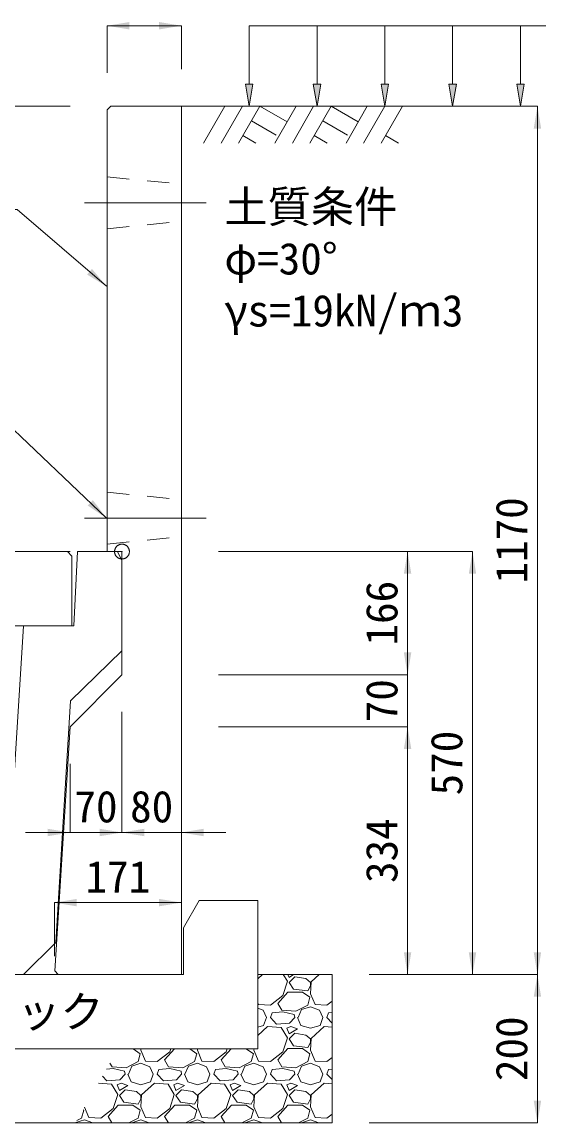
# Model space of a CAD drawing. Units: millimetres at full size, sheet at 1:40. Extents: x 206103 to 244503, y 883348 to 903496.
# Drawn here: x 214256 to 214963, y 897248 to 898732 of the extents above; entities that cross this region are included whole.
import ezdxf
from ezdxf.enums import TextEntityAlignment as Align

# ---------------------------------------------------------------- set-up
doc = ezdxf.new("R2010")
doc.units = ezdxf.units.MM
doc.header["$LTSCALE"] = 40
doc.header["$PDMODE"] = 32
doc.header["$PDSIZE"] = 20
doc.linetypes.add('USER1', pattern=[28.575, 19.05, -3.175, 3.175, -3.175])
doc.linetypes.add('USER2', pattern=[1.35, 0.75, -0.6])
for name, color, linetype, lineweight in [('0_2', 7, 'Continuous', 20), ('パネックスKUS', 2, 'Continuous', 20), ('基礎ブロック', 2, 'Continuous', 13), ('基礎材', 7, 'Continuous', 15), ('寸法線', 7, 'Continuous', 13), ('引出線', 4, 'Continuous', 13), ('本体', 2, 'Continuous', 13), ('補助線', 8, 'USER1', 13), ('ﾊｯﾁﾝｸﾞ', 7, 'Continuous', 5)]:
    doc.layers.add(name, color=color, linetype=linetype, lineweight=lineweight)
doc.layers.add('文字', color=7, linetype='Continuous')
doc.styles.add('ＭＳ ゴシック', font='')
doc.styles.get('ＭＳ ゴシック').set_extended_font_data('MS Gothic')

# ---------------------------------------------------------------- blocks, each defined once
blk = doc.blocks.new('filled_arrow')
at = {"color": 0, "linetype": 'Continuous', "lineweight": -2}
blk.add_solid([(7.5, 1.25), (0, 0), (7.5, -1.25)], dxfattribs=at)

msp = doc.modelspace()

# ---------------------------------------------------------------- hatches: boundary and pattern name
at = {"layer": '寸法線'}
for points in [[(214567.57, 898648.33), (214562.57, 898618.33), (214557.57, 898648.33)], [(214658.98, 898648.33), (214653.98, 898618.33), (214648.98, 898648.33)], [(214750.39, 898648.33), (214745.39, 898618.33), (214740.39, 898648.33)], [(214841.81, 898648.33), (214836.81, 898618.33), (214831.81, 898648.33)], [(214933.22, 898648.33), (214928.22, 898618.33), (214923.22, 898648.33)]]:
    msp.add_hatch(color=256, dxfattribs=at).paths.add_polyline_path(points)

# ---------------------------------------------------------------- linework, layer by layer
at = {"layer": '0_2'}
msp.add_line((214471.16, 898618.33), (214871.16, 898618.33), dxfattribs=at)
at = {"layer": 'パネックスKUS'}
for p, q in [((214376.16, 898618.33), (214371.16, 898613.33)), ((214471.16, 898618.33), (214376.16, 898618.33)), ((214471.16, 897448.33), (214471.16, 898618.33)), ((214371.16, 898613.33), (214371.16, 898018.33)), ((214371.16, 898018.33), (214391.16, 898018.33)), ((214391.16, 898018.33), (214391.16, 897852.33)), ((214391.16, 897852.33), (214321.16, 897782.33)), ((214321.16, 897782.33), (214300.47, 897453.32)), ((214305.16, 897448.33), (214300.47, 897453.32)), ((214305.16, 897448.33), (214471.16, 897448.33))]:
    msp.add_line(p, q, dxfattribs=at)
at = {"layer": 'パネックスKUS', "linetype": 'USER2', "lineweight": 9}
for p, q in [((214371.16, 898523.33), (214471.16, 898513.33)), ((214371.16, 898453.33), (214471.16, 898463.33)), ((214371.16, 898098.33), (214471.16, 898088.33)), ((214371.16, 898028.33), (214471.16, 898038.33))]:
    msp.add_line(p, q, dxfattribs=at)
at = {"layer": '基礎ブロック'}
for p, q in [((214495.21, 897548.33), (214474.21, 897511.33)), ((214574.21, 897548.33), (214495.21, 897548.33)), ((214574.21, 897448.33), (214574.21, 897548.33)), ((214474.21, 897511.33), (214474.21, 897448.33)), ((214474.21, 897448.33), (213912.21, 897448.33)), ((214574.21, 897448.33), (214574.21, 897348.33)), ((213812.21, 897348.33), (214574.21, 897348.33))]:
    msp.add_line(p, q, dxfattribs=at)
at = {"layer": '基礎材', "lineweight": 13}
msp.add_line((214674.21, 897448.33), (214574.21, 897448.33), dxfattribs=at)
at = {"layer": '基礎材'}
for p, q in [((214674.21, 897248.33), (214674.21, 897448.33)), ((213712.21, 897248.33), (214674.21, 897248.33))]:
    msp.add_line(p, q, dxfattribs=at)
at = {"layer": '寸法線'}
for p, q in [((214371.16, 898726.88), (214471.16, 898726.88)), ((214371.16, 898663.33), (214371.16, 898726.88)), ((214471.16, 898668.33), (214471.16, 898726.88)), ((214321.16, 898618.33), (213865.21, 898618.33)), ((214521.16, 898618.33), (214951.05, 898618.33)), ((214951.05, 897448.33), (214951.05, 898618.33)), ((214321.16, 898018.33), (213865.21, 898018.33)), ((214521.16, 898018.33), (214863.55, 898018.33)), ((214521.16, 898018.33), (214776.05, 898018.33)), ((214776.05, 898018.33), (214776.05, 897852.33)), ((214863.55, 898018.33), (214863.55, 897448.33)), ((214776.05, 897912.33), (214776.05, 897722.33)), ((214521.16, 897852.33), (214776.05, 897852.33)), ((214521.16, 897852.33), (214776.05, 897852.33)), ((214391.16, 897802.33), (214391.16, 897639.74)), ((214391.16, 897802.33), (214391.16, 897639.74)), ((214471.16, 897802.33), (214471.16, 897639.74)), ((214521.16, 897782.33), (214776.05, 897782.33)), ((214521.16, 897782.33), (214776.05, 897782.33)), ((214776.05, 897782.33), (214776.05, 897448.33)), ((214321.16, 897732.33), (214321.16, 897639.74)), ((214451.16, 897639.74), (214261.16, 897639.74)), ((214331.16, 897639.74), (214531.16, 897639.74)), ((214300.16, 897545.25), (214471.16, 897545.25)), ((214300.16, 897473.33), (214300.16, 897545.25)), ((214471.16, 897473.33), (214471.16, 897545.25)), ((214724.21, 897448.33), (214951.05, 897448.33)), ((214724.21, 897448.33), (214863.55, 897448.33)), ((214724.21, 897448.33), (214776.05, 897448.33)), ((214724.21, 897448.33), (214951.05, 897448.33)), ((214951.05, 897448.33), (214951.05, 897248.33)), ((214724.21, 897248.33), (214951.05, 897248.33))]:
    msp.add_line(p, q, dxfattribs=at)
at = {"layer": '寸法線', "lineweight": 9}
for p, q in [((214962.57, 898726.88), (214562.57, 898726.88)), ((214562.57, 898648.33), (214562.57, 898726.88)), ((214653.98, 898648.33), (214653.98, 898726.88)), ((214745.39, 898648.33), (214745.39, 898726.88)), ((214836.81, 898648.33), (214836.81, 898726.88)), ((214928.22, 898648.33), (214928.22, 898726.88))]:
    msp.add_line(p, q, dxfattribs=at)
for points in [[(214567.57, 898648.33), (214562.57, 898618.33), (214557.57, 898648.33)], [(214658.98, 898648.33), (214653.98, 898618.33), (214648.98, 898648.33)], [(214750.39, 898648.33), (214745.39, 898618.33), (214740.39, 898648.33)], [(214841.81, 898648.33), (214836.81, 898618.33), (214831.81, 898648.33)], [(214933.22, 898648.33), (214928.22, 898618.33), (214923.22, 898648.33)]]:
    msp.add_lwpolyline(points, close=True, dxfattribs=at)
at = {"layer": '引出線'}
for points in [[(214370.21, 898375.83), (214250, 898479.29), (213941.75, 898479.29)], [(214370.21, 898063.33), (214177.75, 898246.78), (214006, 898246.78)]]:
    msp.add_lwpolyline(points, dxfattribs=at)
at = {"layer": '本体'}
for p, q in [((214331.16, 898018.33), (214326.16, 897918.33)), ((214331.16, 898018.33), (214385.16, 898018.33)), ((214391.16, 898006.33), (214385.16, 898018.33)), ((214391.16, 898006.33), (214391.16, 897884.33)), ((214258.66, 897918.33), (214236.59, 897565.21)), ((214258.66, 897918.33), (214326.16, 897918.33)), ((214391.16, 897884.33), (214321.66, 897817.33)), ((214321.66, 897817.33), (214302.05, 897491.73)), ((214258.66, 897448.33), (214302.05, 897491.73)), ((213958.66, 897448.33), (214258.66, 897448.33))]:
    msp.add_line(p, q, dxfattribs=at)
at = {"layer": '本体', "lineweight": 20}
msp.add_lwpolyline([(213893.66, 897918.33), (213893.66, 898012.33), (213899.66, 898018.33), (214317.66, 898018.33), (214323.66, 898012.33), (214323.66, 897918.33)], close=True, dxfattribs=at)
at = {"layer": '補助線'}
for p, q in [((214340.85, 898488.33), (214504.56, 898488.33)), ((214340.85, 898063.33), (214504.56, 898063.33))]:
    msp.add_line(p, q, dxfattribs=at)
msp.add_point((214391.16, 898018.33), dxfattribs=at)
at = {"layer": 'ﾊｯﾁﾝｸﾞ', "lineweight": 9}
for p, q in [((214529.8, 898618.32), (214501.16, 898568.7)), ((214553.43, 898618.32), (214524.78, 898568.7)), ((214577.05, 898618.32), (214548.4, 898568.7)), ((214577.05, 898618.32), (214613.62, 898597.21)), ((214625.8, 898618.32), (214597.16, 898568.7)), ((214649.43, 898618.32), (214620.78, 898568.7)), ((214673.05, 898618.32), (214644.4, 898568.7)), ((214673.05, 898618.32), (214709.61, 898597.21)), ((214721.8, 898618.32), (214693.15, 898568.7)), ((214745.42, 898618.32), (214716.78, 898568.7)), ((214769.05, 898618.32), (214740.4, 898568.7)), ((214565.63, 898598.54), (214599.04, 898579.25)), ((214661.62, 898598.54), (214695.04, 898579.25)), ((214554.2, 898578.75), (214571.62, 898568.7)), ((214650.2, 898578.75), (214667.62, 898568.7)), ((214746.2, 898578.75), (214763.62, 898568.7))]:
    msp.add_line(p, q, dxfattribs=at)
at = {"layer": 'ﾊｯﾁﾝｸﾞ'}
for p, q in [((214580.59, 897448.33), (214574.21, 897442.5)), ((214614, 897439.25), (214608.46, 897448.33)), ((214614.79, 897448.33), (214616.29, 897444.58)), ((214616.29, 897444.58), (214622.53, 897448.33)), ((214623.91, 897445.35), (214616.29, 897437.73)), ((214639.15, 897443.06), (214623.91, 897445.35)), ((214656.79, 897448.33), (214646.01, 897438.49)), ((214607.91, 897420.2), (214614, 897439.25)), ((214616.29, 897437.73), (214622.39, 897428.58)), ((214645.25, 897437.73), (214639.15, 897443.06)), ((214641.44, 897426.3), (214645.25, 897433.15)), ((214646.01, 897438.49), (214645.25, 897422.49)), ((214645.25, 897433.15), (214645.25, 897437.73)), ((214591.14, 897407.25), (214607.91, 897420.2)), ((214601.05, 897409.53), (214614.77, 897424.77)), ((214614.77, 897424.77), (214634.58, 897424.77)), ((214622.39, 897428.58), (214641.44, 897426.3)), ((214634.58, 897424.77), (214644.48, 897417.91)), ((214644.48, 897417.91), (214641.44, 897407.25)), ((214645.25, 897422.49), (214651.34, 897408.01)), ((214574.21, 897410.23), (214575.14, 897408.01)), ((214574.21, 897403.03), (214581.24, 897400.39)), ((214575.14, 897408.01), (214591.14, 897407.25)), ((214581.24, 897400.39), (214585.81, 897390.48)), ((214606.38, 897400.39), (214601.05, 897409.53)), ((214625.43, 897398.86), (214606.38, 897400.39)), ((214641.44, 897407.25), (214625.43, 897398.86)), ((214628.48, 897390.48), (214633.05, 897401.15)), ((214633.05, 897401.15), (214645.25, 897404.96)), ((214645.25, 897404.96), (214657.44, 897400.39)), ((214651.34, 897408.01), (214667.34, 897407.25)), ((214657.44, 897400.39), (214662.01, 897390.48)), ((214667.34, 897407.25), (214674.21, 897412.55)), ((214582, 897379.81), (214585.81, 897390.48)), ((214591.14, 897390.48), (214593.43, 897396.58)), ((214599.53, 897381.34), (214591.14, 897390.48)), ((214607.91, 897398.1), (214593.43, 897396.58)), ((214623.15, 897394.29), (214607.91, 897398.1)), ((214623.91, 897390.48), (214617.05, 897382.86)), ((214623.91, 897390.48), (214623.15, 897394.29)), ((214627.72, 897390.48), (214632.29, 897379.81)), ((214658.2, 897379.81), (214662.01, 897390.48)), ((214667.34, 897390.48), (214669.63, 897396.58)), ((214674.21, 897383), (214667.34, 897390.48)), ((214674.21, 897397.06), (214669.63, 897396.58)), ((214574.21, 897377.52), (214582, 897379.81)), ((214587.33, 897378.29), (214574.21, 897366.3)), ((214605.62, 897376.77), (214587.33, 897378.29)), ((214617.05, 897382.86), (214599.53, 897381.34)), ((214614, 897363.05), (214605.62, 897376.77)), ((214618.58, 897378.29), (214613.24, 897376)), ((214613.24, 897376), (214616.29, 897368.38)), ((214616.29, 897368.38), (214627.72, 897375.24)), ((214627.72, 897375.24), (214618.58, 897378.29)), ((214632.29, 897379.81), (214645.25, 897376)), ((214645.25, 897376), (214658.2, 897379.81)), ((214663.53, 897378.29), (214646.01, 897362.29)), ((214674.21, 897377.4), (214663.53, 897378.29)), ((214607.91, 897344), (214614, 897363.05)), ((214623.91, 897369.15), (214616.29, 897361.53)), ((214616.29, 897361.53), (214622.39, 897352.38)), ((214639.15, 897366.86), (214623.91, 897369.15)), ((214645.25, 897361.53), (214639.15, 897366.86)), ((214641.44, 897350.1), (214645.25, 897356.95)), ((214646.01, 897362.29), (214645.25, 897346.29)), ((214645.25, 897356.95), (214645.25, 897361.53)), ((214406.33, 897348.33), (214415.88, 897341.71)), ((214415.88, 897341.71), (214412.84, 897331.05)), ((214416.74, 897348.33), (214416.65, 897346.29)), ((214416.65, 897346.29), (214422.74, 897331.81)), ((214438.74, 897331.05), (214455.51, 897344)), ((214448.65, 897333.33), (214462.15, 897348.33)), ((214455.51, 897344), (214456.89, 897348.33)), ((214482.53, 897348.33), (214492.08, 897341.71)), ((214492.08, 897341.71), (214489.04, 897331.05)), ((214492.94, 897348.33), (214492.85, 897346.29)), ((214492.85, 897346.29), (214498.94, 897331.81)), ((214514.94, 897331.05), (214531.71, 897344)), ((214524.85, 897333.33), (214538.35, 897348.33)), ((214531.71, 897344), (214533.09, 897348.33)), ((214558.73, 897348.33), (214568.28, 897341.71)), ((214568.28, 897341.71), (214565.24, 897331.05)), ((214569.14, 897348.33), (214569.05, 897346.29)), ((214569.05, 897346.29), (214575.14, 897331.81)), ((214591.14, 897331.05), (214607.91, 897344)), ((214601.05, 897333.33), (214614.77, 897348.57)), ((214614.77, 897348.57), (214634.58, 897348.57)), ((214622.39, 897352.38), (214641.44, 897350.1)), ((214634.58, 897348.57), (214644.48, 897341.71)), ((214644.48, 897341.71), (214641.44, 897331.05)), ((214645.25, 897346.29), (214651.34, 897331.81)), ((214377.78, 897324.19), (214375, 897328.95)), ((214412.84, 897331.05), (214396.83, 897322.66)), ((214404.45, 897324.95), (214416.65, 897328.76)), ((214416.65, 897328.76), (214428.84, 897324.19)), ((214422.74, 897331.81), (214438.74, 897331.05)), ((214453.98, 897324.19), (214448.65, 897333.33)), ((214489.04, 897331.05), (214473.03, 897322.66)), ((214480.65, 897324.95), (214492.85, 897328.76)), ((214492.85, 897328.76), (214505.04, 897324.19)), ((214498.94, 897331.81), (214514.94, 897331.05)), ((214530.18, 897324.19), (214524.85, 897333.33)), ((214565.24, 897331.05), (214549.23, 897322.66)), ((214556.85, 897324.95), (214569.05, 897328.76)), ((214569.05, 897328.76), (214581.24, 897324.19)), ((214575.14, 897331.81), (214591.14, 897331.05)), ((214606.38, 897324.19), (214601.05, 897333.33)), ((214641.44, 897331.05), (214625.43, 897322.66)), ((214633.05, 897324.95), (214645.25, 897328.76)), ((214645.25, 897328.76), (214657.44, 897324.19)), ((214651.34, 897331.81), (214667.34, 897331.05)), ((214667.34, 897331.05), (214674.21, 897336.35)), ((214370.93, 897305.14), (214364.99, 897311.61)), ((214379.31, 897321.9), (214370.39, 897320.96)), ((214396.83, 897322.66), (214377.78, 897324.19)), ((214394.55, 897318.09), (214379.31, 897321.9)), ((214395.31, 897314.28), (214388.45, 897306.66)), ((214395.31, 897314.28), (214394.55, 897318.09)), ((214399.12, 897314.28), (214403.69, 897303.61)), ((214399.88, 897314.28), (214404.45, 897324.95)), ((214428.84, 897324.19), (214433.41, 897314.28)), ((214429.6, 897303.61), (214433.41, 897314.28)), ((214438.74, 897314.28), (214441.03, 897320.38)), ((214447.13, 897305.14), (214438.74, 897314.28)), ((214455.51, 897321.9), (214441.03, 897320.38)), ((214473.03, 897322.66), (214453.98, 897324.19)), ((214470.75, 897318.09), (214455.51, 897321.9)), ((214471.51, 897314.28), (214464.65, 897306.66)), ((214471.51, 897314.28), (214470.75, 897318.09)), ((214475.32, 897314.28), (214479.89, 897303.61)), ((214476.08, 897314.28), (214480.65, 897324.95)), ((214505.04, 897324.19), (214509.61, 897314.28)), ((214505.8, 897303.61), (214509.61, 897314.28)), ((214514.94, 897314.28), (214517.23, 897320.38)), ((214523.33, 897305.14), (214514.94, 897314.28)), ((214531.71, 897321.9), (214517.23, 897320.38)), ((214549.23, 897322.66), (214530.18, 897324.19)), ((214546.95, 897318.09), (214531.71, 897321.9)), ((214547.71, 897314.28), (214540.85, 897306.66)), ((214547.71, 897314.28), (214546.95, 897318.09)), ((214551.52, 897314.28), (214556.09, 897303.61)), ((214552.28, 897314.28), (214556.85, 897324.95)), ((214581.24, 897324.19), (214585.81, 897314.28)), ((214582, 897303.61), (214585.81, 897314.28)), ((214591.14, 897314.28), (214593.43, 897320.38)), ((214599.53, 897305.14), (214591.14, 897314.28)), ((214607.91, 897321.9), (214593.43, 897320.38)), ((214625.43, 897322.66), (214606.38, 897324.19)), ((214623.15, 897318.09), (214607.91, 897321.9)), ((214623.91, 897314.28), (214617.05, 897306.66)), ((214623.91, 897314.28), (214623.15, 897318.09)), ((214627.72, 897314.28), (214632.29, 897303.61)), ((214628.48, 897314.28), (214633.05, 897324.95)), ((214657.44, 897324.19), (214662.01, 897314.28)), ((214658.2, 897303.61), (214662.01, 897314.28)), ((214667.34, 897314.28), (214669.63, 897320.38)), ((214674.21, 897306.8), (214667.34, 897314.28)), ((214674.21, 897320.86), (214669.63, 897320.38)), ((214377.02, 897300.57), (214359.46, 897302.03)), ((214388.45, 897306.66), (214370.93, 897305.14)), ((214385.4, 897286.85), (214377.02, 897300.57)), ((214389.98, 897302.09), (214384.64, 897299.8)), ((214384.64, 897299.8), (214387.69, 897292.18)), ((214387.69, 897292.18), (214399.12, 897299.04)), ((214399.12, 897299.04), (214389.98, 897302.09)), ((214403.69, 897303.61), (214416.65, 897299.8)), ((214416.65, 897299.8), (214429.6, 897303.61)), ((214434.93, 897302.09), (214417.41, 897286.09)), ((214453.22, 897300.57), (214434.93, 897302.09)), ((214464.65, 897306.66), (214447.13, 897305.14)), ((214461.6, 897286.85), (214453.22, 897300.57)), ((214466.18, 897302.09), (214460.84, 897299.8)), ((214460.84, 897299.8), (214463.89, 897292.18)), ((214463.89, 897292.18), (214475.32, 897299.04)), ((214475.32, 897299.04), (214466.18, 897302.09)), ((214479.89, 897303.61), (214492.85, 897299.8)), ((214492.85, 897299.8), (214505.8, 897303.61)), ((214511.13, 897302.09), (214493.61, 897286.09)), ((214529.42, 897300.57), (214511.13, 897302.09)), ((214540.85, 897306.66), (214523.33, 897305.14)), ((214537.8, 897286.85), (214529.42, 897300.57)), ((214542.38, 897302.09), (214537.04, 897299.8)), ((214537.04, 897299.8), (214540.09, 897292.18)), ((214540.09, 897292.18), (214551.52, 897299.04)), ((214551.52, 897299.04), (214542.38, 897302.09)), ((214556.09, 897303.61), (214569.05, 897299.8)), ((214569.05, 897299.8), (214582, 897303.61)), ((214587.33, 897302.09), (214569.81, 897286.09)), ((214605.62, 897300.57), (214587.33, 897302.09)), ((214617.05, 897306.66), (214599.53, 897305.14)), ((214614, 897286.85), (214605.62, 897300.57)), ((214618.58, 897302.09), (214613.24, 897299.8)), ((214613.24, 897299.8), (214616.29, 897292.18)), ((214616.29, 897292.18), (214627.72, 897299.04)), ((214627.72, 897299.04), (214618.58, 897302.09)), ((214632.29, 897303.61), (214645.25, 897299.8)), ((214645.25, 897299.8), (214658.2, 897303.61)), ((214663.53, 897302.09), (214646.01, 897286.09)), ((214674.21, 897301.2), (214663.53, 897302.09)), ((214379.31, 897267.8), (214385.4, 897286.85)), ((214395.31, 897292.95), (214387.69, 897285.33)), ((214387.69, 897285.33), (214393.79, 897276.18)), ((214410.55, 897290.66), (214395.31, 897292.95)), ((214416.65, 897285.33), (214410.55, 897290.66)), ((214412.84, 897273.9), (214416.65, 897280.75)), ((214417.41, 897286.09), (214416.65, 897270.09)), ((214416.65, 897280.75), (214416.65, 897285.33)), ((214455.51, 897267.8), (214461.6, 897286.85)), ((214471.51, 897292.95), (214463.89, 897285.33)), ((214463.89, 897285.33), (214469.99, 897276.18)), ((214486.75, 897290.66), (214471.51, 897292.95)), ((214492.85, 897285.33), (214486.75, 897290.66)), ((214489.04, 897273.9), (214492.85, 897280.75)), ((214493.61, 897286.09), (214492.85, 897270.09)), ((214492.85, 897280.75), (214492.85, 897285.33)), ((214531.71, 897267.8), (214537.8, 897286.85)), ((214547.71, 897292.95), (214540.09, 897285.33)), ((214540.09, 897285.33), (214546.19, 897276.18)), ((214562.95, 897290.66), (214547.71, 897292.95)), ((214569.05, 897285.33), (214562.95, 897290.66)), ((214565.24, 897273.9), (214569.05, 897280.75)), ((214569.81, 897286.09), (214569.05, 897270.09)), ((214569.05, 897280.75), (214569.05, 897285.33)), ((214607.91, 897267.8), (214614, 897286.85)), ((214623.91, 897292.95), (214616.29, 897285.33)), ((214616.29, 897285.33), (214622.39, 897276.18)), ((214639.15, 897290.66), (214623.91, 897292.95)), ((214645.25, 897285.33), (214639.15, 897290.66)), ((214641.44, 897273.9), (214645.25, 897280.75)), ((214646.01, 897286.09), (214645.25, 897270.09)), ((214645.25, 897280.75), (214645.25, 897285.33)), ((214338.75, 897266.16), (214339.68, 897265.51)), ((214340.69, 897269.51), (214346.54, 897255.61)), ((214362.54, 897254.85), (214379.31, 897267.8)), ((214372.45, 897257.13), (214386.17, 897272.37)), ((214386.17, 897272.37), (214405.98, 897272.37)), ((214393.79, 897276.18), (214412.84, 897273.9)), ((214405.98, 897272.37), (214415.88, 897265.51)), ((214416.65, 897270.09), (214422.74, 897255.61)), ((214438.74, 897254.85), (214455.51, 897267.8)), ((214448.65, 897257.13), (214462.37, 897272.37)), ((214462.37, 897272.37), (214482.18, 897272.37)), ((214469.99, 897276.18), (214489.04, 897273.9)), ((214482.18, 897272.37), (214492.08, 897265.51)), ((214492.85, 897270.09), (214498.94, 897255.61)), ((214514.94, 897254.85), (214531.71, 897267.8)), ((214524.85, 897257.13), (214538.57, 897272.37)), ((214538.57, 897272.37), (214558.38, 897272.37)), ((214546.19, 897276.18), (214565.24, 897273.9)), ((214558.38, 897272.37), (214568.28, 897265.51)), ((214569.05, 897270.09), (214575.14, 897255.61)), ((214591.14, 897254.85), (214607.91, 897267.8)), ((214601.05, 897257.13), (214614.77, 897272.37)), ((214614.77, 897272.37), (214634.58, 897272.37)), ((214622.39, 897276.18), (214641.44, 897273.9)), ((214634.58, 897272.37), (214644.48, 897265.51)), ((214645.25, 897270.09), (214651.34, 897255.61)), ((214328.8, 897248.92), (214340.45, 897252.56)), ((214336.64, 897254.85), (214330.3, 897251.53)), ((214339.68, 897265.51), (214336.64, 897254.85)), ((214340.45, 897252.56), (214351.73, 897248.33)), ((214346.54, 897255.61), (214362.54, 897254.85)), ((214377.59, 897248.33), (214372.45, 897257.13)), ((214412.84, 897254.85), (214400.4, 897248.33)), ((214404.45, 897248.75), (214416.65, 897252.56)), ((214415.88, 897265.51), (214412.84, 897254.85)), ((214416.65, 897252.56), (214427.93, 897248.33)), ((214422.74, 897255.61), (214438.74, 897254.85)), ((214453.79, 897248.33), (214448.65, 897257.13)), ((214489.04, 897254.85), (214476.6, 897248.33)), ((214480.65, 897248.75), (214492.85, 897252.56)), ((214492.08, 897265.51), (214489.04, 897254.85)), ((214492.85, 897252.56), (214504.13, 897248.33)), ((214498.94, 897255.61), (214514.94, 897254.85)), ((214529.99, 897248.33), (214524.85, 897257.13)), ((214565.24, 897254.85), (214552.8, 897248.33)), ((214556.85, 897248.75), (214569.05, 897252.56)), ((214568.28, 897265.51), (214565.24, 897254.85)), ((214569.05, 897252.56), (214580.33, 897248.33)), ((214575.14, 897255.61), (214591.14, 897254.85)), ((214606.19, 897248.33), (214601.05, 897257.13)), ((214641.44, 897254.85), (214629, 897248.33)), ((214633.05, 897248.75), (214645.25, 897252.56)), ((214644.48, 897265.51), (214641.44, 897254.85)), ((214645.25, 897252.56), (214656.53, 897248.33)), ((214651.34, 897255.61), (214667.34, 897254.85)), ((214667.34, 897254.85), (214674.21, 897260.15)), ((214404.28, 897248.33), (214404.45, 897248.75)), ((214480.48, 897248.33), (214480.65, 897248.75)), ((214556.68, 897248.33), (214556.85, 897248.75)), ((214632.88, 897248.33), (214633.05, 897248.75))]:
    msp.add_line(p, q, dxfattribs=at)

# ---------------------------------------------------------------- block references
at = {"layer": '寸法線', "xscale": 4, "yscale": 4}
for p in [(214371.16, 898726.88), (214391.16, 897639.74), (214471.16, 897639.74), (214300.16, 897545.25)]:
    msp.add_blockref('filled_arrow', p, dxfattribs=at)
for p, rotation in [((214471.16, 898726.88), 180), ((214951.05, 898618.33), 270), ((214776.05, 898018.33), 270), ((214863.55, 898018.33), 270), ((214776.05, 897852.33), 90), ((214776.05, 897852.33), 90), ((214776.05, 897782.33), 270), ((214776.05, 897782.33), 270), ((214321.16, 897639.74), 180), ((214391.16, 897639.74), 180), ((214471.16, 897545.25), 180), ((214776.05, 897448.33), 90), ((214863.55, 897448.33), 90), ((214951.05, 897448.33), 90), ((214951.05, 897448.33), 270), ((214951.05, 897248.33), 90)]:
    msp.add_blockref('filled_arrow', p, dxfattribs=dict(at, rotation=rotation))
at = {"layer": '引出線', "xscale": 4, "yscale": 4}
for p, rotation in [((214370.21, 898375.83), 139.3), ((214370.21, 898063.33), 136.4)]:
    msp.add_blockref('filled_arrow', p, dxfattribs=dict(at, rotation=rotation))

# ---------------------------------------------------------------- texts
at = {"layer": '寸法線', "style": 'ＭＳ ゴシック'}
for s, p in [('1170', (214916.05, 898033.33)), ('166', (214741.05, 897935.33)), ('70', (214741.05, 897817.33)), ('570', (214828.55, 897733.33)), ('334', (214741.05, 897615.33)), ('200', (214916.05, 897348.33))]:
    msp.add_text(s, height=42.72, rotation=90, dxfattribs=at).set_placement(p, align=Align.MIDDLE_CENTER)
for s, p in [('70', (214356.16, 897674.74)), ('80', (214431.16, 897674.74)), ('171', (214385.66, 897580.25))]:
    msp.add_text(s, height=42.72, dxfattribs=at).set_placement(p, align=Align.MIDDLE_CENTER)
at = {"layer": '文字', "style": 'ＭＳ ゴシック'}
for s, p in [('土質条件', (214529.12, 898504.36)), ('φ=30°', (214529.12, 898434.36)), ('γs=19kN/ｍ3', (214529.12, 898364.36))]:
    msp.add_text(s, height=42.72, dxfattribs=at).set_placement(p, align=Align.TOP_LEFT)
msp.add_text('基礎ブロック', height=42.72, dxfattribs=at).set_placement((214191.71, 897398.33), align=Align.MIDDLE_CENTER)

doc.saveas('drawing.dxf')
